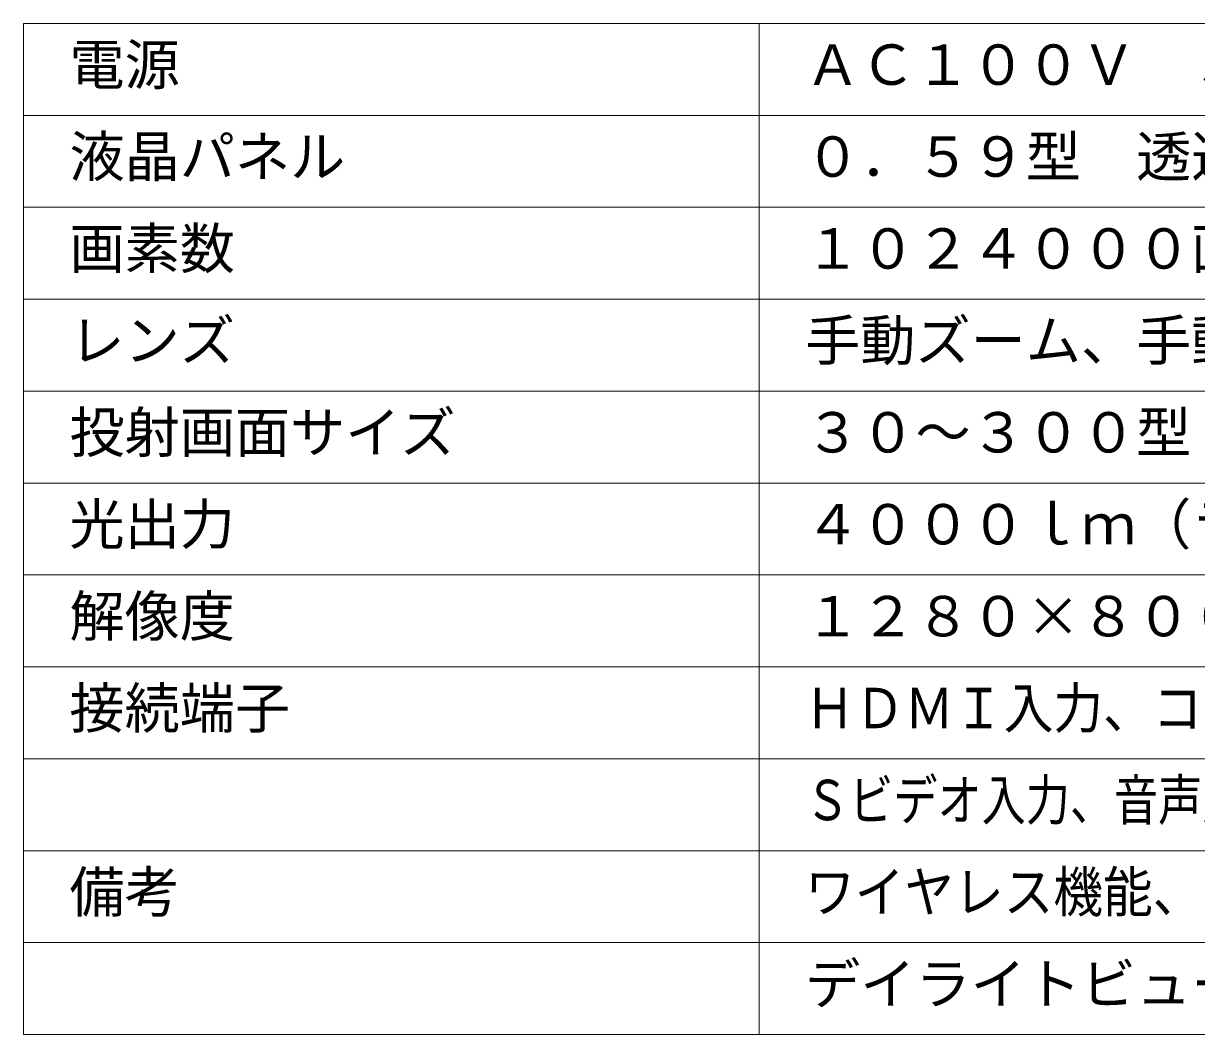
# Model space of a CAD drawing. Units: millimetres, scale not verified. Extents: x -62 to 63, y -57 to 57.
# Drawn here: x -62.5 to 1.3, y -56.5 to -1.5 of the extents above; entities that cross this region are included whole.
import ezdxf
from ezdxf.enums import TextEntityAlignment as Align

# ---------------------------------------------------------------- set-up
doc = ezdxf.new("R2010")
doc.units = ezdxf.units.MM
doc.header["$LTSCALE"] = 0.125
doc.layers.add('0-2_MOJI1', color=7, linetype='Continuous')
doc.layers.add('0-3_WAKU', color=1, linetype='Continuous', lineweight=18)
doc.styles.add('ＭＳ ゴシック', font='')
doc.styles.get('ＭＳ ゴシック').set_extended_font_data('MS Gothic')

msp = doc.modelspace()

# ---------------------------------------------------------------- linework, layer by layer
at = {"layer": '0-3_WAKU', "color": 4}
for p, q in [((-62.4907, -1.5105), (-62.4907, -56.5105)), ((62.5093, -1.5105), (-62.4907, -1.5105)), ((-22.4907, -56.5105), (-22.4907, -1.5105)), ((-62.4907, -56.5105), (62.5093, -56.5105))]:
    msp.add_line(p, q, dxfattribs=at)
at = {"layer": '0-3_WAKU'}
for p, q in [((-62.4907, -6.5105), (62.5093, -6.5105)), ((-62.4907, -11.5105), (62.5093, -11.5105)), ((-62.4907, -16.5105), (62.5093, -16.5105)), ((62.5093, -21.5105), (-62.4907, -21.5105)), ((-62.4907, -26.5105), (62.5093, -26.5105)), ((-62.4907, -31.5105), (62.5093, -31.5105)), ((-62.4907, -36.5105), (62.5093, -36.5105)), ((-62.4907, -41.5105), (62.5093, -41.5105)), ((-62.4907, -46.5105), (62.5093, -46.5105)), ((-62.4907, -51.5105), (62.5093, -51.5105))]:
    msp.add_line(p, q, dxfattribs=at)

# ---------------------------------------------------------------- texts
at = {"layer": '0-2_MOJI1', "style": 'ＭＳ ゴシック'}
for s, p in [('電源', (-59.9907, -5.5105)), ('ＡＣ１００Ｖ\u3000５０Ｈｚ／６０Ｈｚ', (-19.9907, -5.5105)), ('液晶パネル', (-59.9907, -10.5105)), ('０．５９型\u3000透過型液晶パネル\u3000３原色方式', (-19.9907, -10.5105)), ('画素数', (-59.9907, -15.5105)), ('１０２４０００画素×３枚', (-19.9907, -15.5105)), ('レンズ', (-59.9907, -20.5105)), ('手動ズーム、手動フォーカスレンズ', (-19.9907, -20.5105)), ('投射画面サイズ', (-59.9907, -25.5105)), ('３０～３００型（アスペクト比\u3000１６：１０時）', (-19.9907, -25.5105)), ('光出力', (-59.9907, -30.5105)), ('４０００ｌｍ（ランプ：ノーマルモード時）', (-19.9907, -30.5105)), ('解像度', (-59.9907, -35.5105)), ('１２８０×８００ドット', (-19.9907, -35.5105)), ('接続端子', (-59.9907, -40.5105)), ('備考', (-59.9907, -50.5105)), ('デイライトビューベーシック', (-19.9907, -55.5105))]:
    msp.add_text(s, height=2.199, dxfattribs=at).set_placement(p, align=Align.BOTTOM_LEFT)
for s, width, p in [('ＨＤＭＩ入力、コンピューター入力／出力、ビデオ入力、', 0.9, (-19.9907, -40.5105)), ('Ｓビデオ入力、音声入力／出力、シリアル入力、ＬＡＮ、ＵＳＢ', 0.8, (-19.9907, -45.5105)), ('ワイヤレス機能、インテルＲ\u3000Ｐｒｏ\u3000ＷｉＤｉ対応、', 0.9, (-19.9907, -50.5105))]:
    msp.add_text(s, height=2.199, dxfattribs=dict(at, width=width)).set_placement(p, align=Align.BOTTOM_LEFT)

doc.saveas('drawing.dxf')
